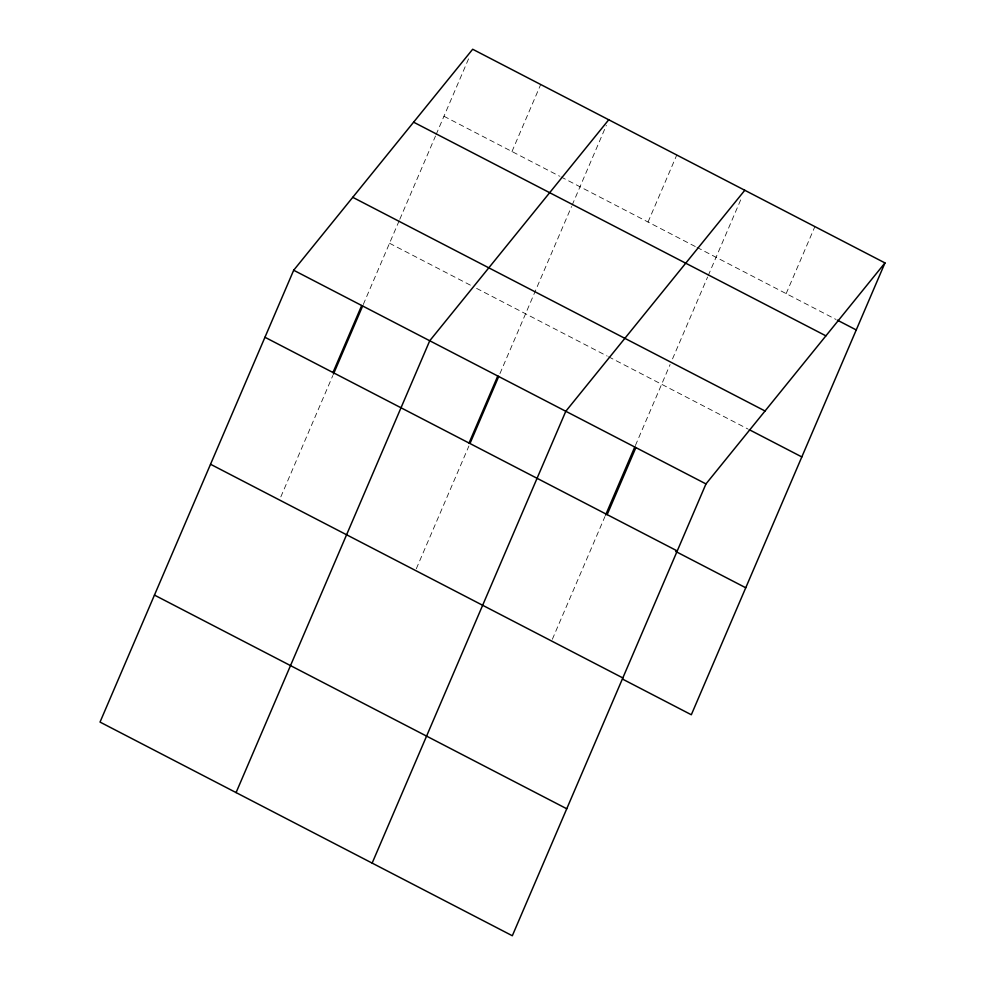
<?xml version="1.0" encoding="UTF-8"?>
<svg xmlns="http://www.w3.org/2000/svg" width="985" height="985" viewBox="0 0 985 985"><rect width="100%" height="100%" fill="white"/><g stroke="black" fill="none" stroke-linecap="round" stroke-linejoin="round"><path stroke-width="0.74" stroke-dasharray="4.92 3.69" d="M280.836 496.846L332.844 375.507M363.28 304.5L399.208 220.677M399.812 219.273L435.493 136.029M436.096 134.613L469.685 56.231M511.978 151.53L540.703 84.501M416.298 568.764L468.909 446.008M499.937 373.623L571.546 206.53M572.15 205.126L606.341 125.341M648.044 222.031L676.769 155.014M552.351 639.277L604.962 516.522M635.399 445.528L670.108 364.524M672.533 358.885L707.599 277.044M708.203 275.64L741.803 197.259M786.165 293.616L814.89 226.599M443.952 116.267L559.603 176.204M560.97 176.906L695.656 246.718M697.023 247.42L836.031 319.46M389.531 243.258L471.162 285.564M476.605 288.383L607.216 356.077M608.582 356.779L747.911 428.992"/><path stroke-width="1.48" d="M293.678 270.247L100.027 722.079L512.323 935.75L705.974 483.918L884.973 262.921L472.677 49.25L293.678 270.247L705.974 483.918M332.979 372.527L361.704 305.51M333.447 374.091L362.677 305.892M236.08 792.593L429.731 340.761L608.742 119.764M469.045 443.041L497.77 376.011M470.104 443.213L498.742 376.405M372.145 863.106L565.796 411.274L744.795 190.277M605.566 515.118L634.796 446.919M607.154 514.613L635.879 447.596M884.973 262.921L691.322 714.753L622.582 679.121M837.385 320.162L856.248 329.938M413.614 122.177L825.91 335.848M352.753 197.32L765.049 410.991M749.253 429.682L801.827 456.929M264.953 337.264L677.249 550.947M675.661 551.44L745.743 587.762M210.531 464.255L622.828 677.926M154.448 595.088L566.744 808.759"/></g></svg>
